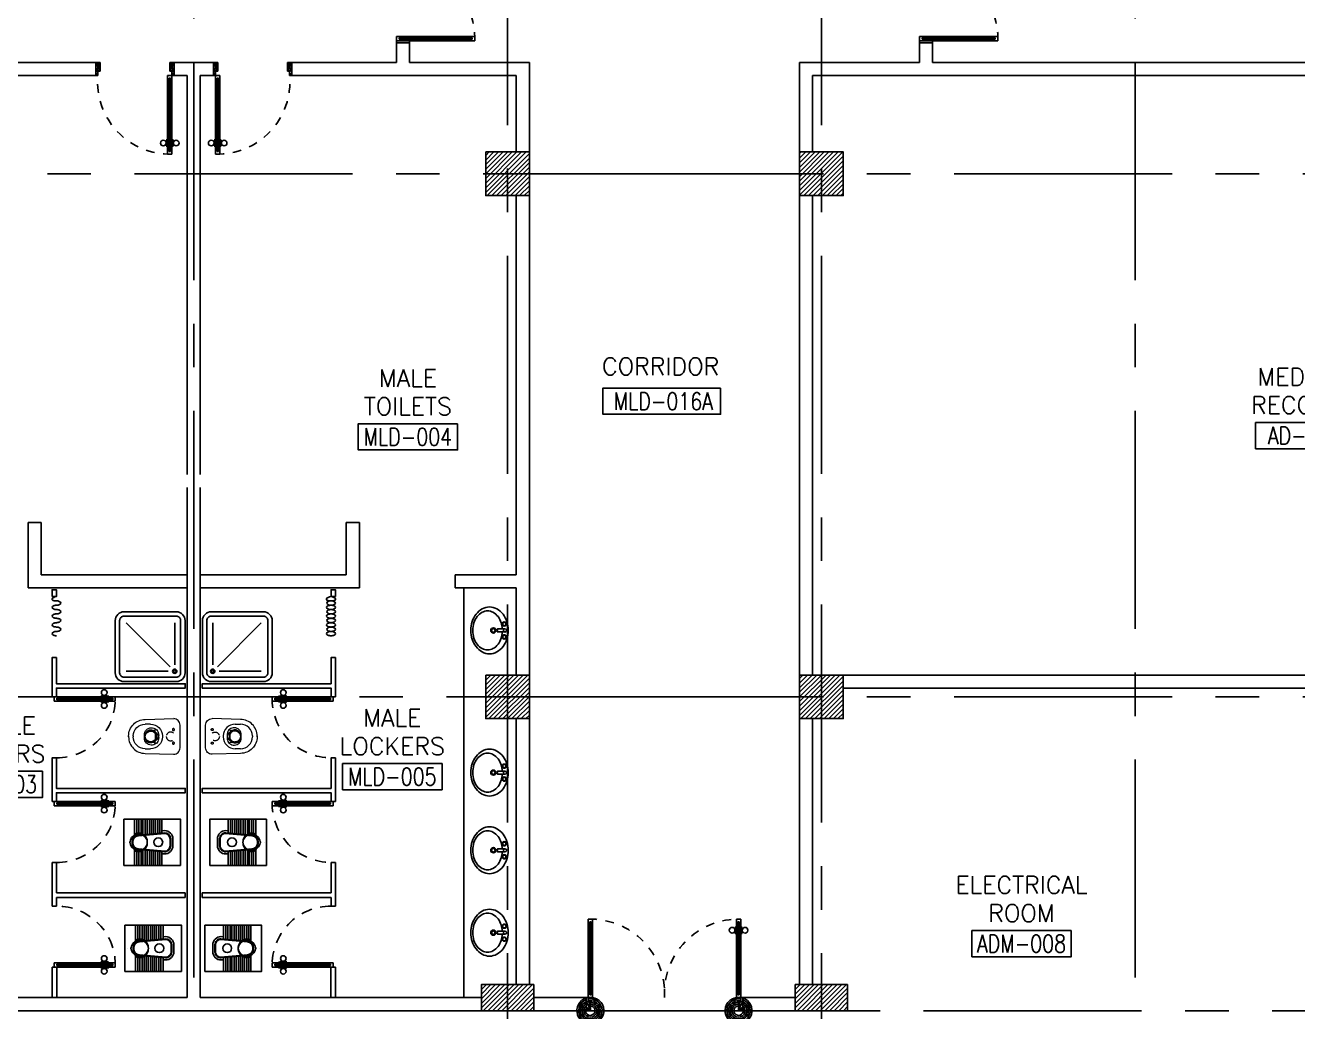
# Model space of a CAD drawing. Extents: x 417866.9 to 417960.2, y 43448 to 43538.2.
# Drawn here: x 417882.37 to 417896.96, y 43494.48 to 43505.8 of the extents above; entities that cross this region are included whole.
import ezdxf
from ezdxf.enums import TextEntityAlignment as Align

# ---------------------------------------------------------------- set-up
doc = ezdxf.new("R2010")
doc.units = 0
doc.header["$MEASUREMENT"] = 0
for name, pattern in [('CENTERX2', [4, 2.5, -0.5, 0.5, -0.5]), ('HIDDEN', [0.375, 0.25, -0.125]), ('HIDDEN2', [0.1875, 0.125, -0.0625])]:
    doc.linetypes.add(name, pattern=pattern)
doc.layers.get('0').update_dxf_attribs({"color": 11, "linetype": 'CONTINUOUS'})
for name, color, linetype in [('AXES', 11, 'CENTERX2'), ('COL', 11, 'CONTINUOUS'), ('CURT', 11, 'CONTINUOUS'), ('DIM', 11, 'CONTINUOUS'), ('DOOR', 11, 'CONTINUOUS'), ('FIX', 11, 'CONTINUOUS'), ('HAT', 11, 'CONTINUOUS'), ('PART', 11, 'CONTINUOUS'), ('RM-BOX', 11, 'CONTINUOUS'), ('RM-NAME', 11, 'CONTINUOUS'), ('RM-NO', 11, 'CONTINUOUS'), ('WALL', 11, 'CONTINUOUS')]:
    doc.layers.add(name, color=color, linetype=linetype)
doc.styles.add('ROMANS', font='ROMANS.shx', dxfattribs={"width": 0.6})

# ---------------------------------------------------------------- blocks, each defined once
blk = doc.blocks.new('A$C272A55A0')
at = {"layer": 'DOOR', "color": 0, "linetype": 'ByBlock'}
for p, q in [((0, 900), (0, 1050)), ((50, 1050), (0, 1050)), ((50, 950), (50, 1050)), ((1750, 950), (1750, 1050)), ((1750, 1050), (1800, 1050)), ((1800, 1050), (1800, 900)), ((0, 900), (25, 900)), ((25, 950), (50, 950)), ((25, 900), (25, 950)), ((75, 900), (25, 900)), ((25, 850), (25, 900)), ((75, 900), (75, 850)), ((1725, 900), (1775, 900)), ((1725, 900), (1725, 850)), ((1775, 950), (1750, 950)), ((1775, 900), (1775, 950)), ((1800, 900), (1775, 900)), ((1775, 850), (1775, 900)), ((42, 850), (25, 850)), ((58, 870), (42, 870)), ((42, 870), (42, 850)), ((58, 850), (58, 870)), ((75, 850), (58, 850)), ((1725, 850), (1742, 850)), ((1742, 870), (1758, 870)), ((1742, 850), (1742, 870)), ((1758, 870), (1758, 850)), ((1758, 850), (1775, 850)), ((1718, 160), (1709, 160)), ((1709, 95), (1709, 160)), ((1725, 173), (1718, 173)), ((1718, 173), (1718, 83)), ((1718, 95), (1718, 160)), ((1775, 173), (1782, 173)), ((1782, 173), (1782, 83)), ((1782, 160), (1791, 160)), ((1782, 95), (1782, 160)), ((1791, 95), (1791, 160)), ((25, 50), (42, 50)), ((25, 50), (25, 0)), ((25, 0), (75, 0)), ((75, 0), (25, 0)), ((42, 50), (42, 30)), ((42, 30), (58, 30)), ((58, 50), (75, 50)), ((58, 50), (58, 30)), ((75, 50), (75, 0)), ((1718, 95), (1709, 95)), ((1725, 83), (1718, 83)), ((1742, 50), (1725, 50)), ((1725, 50), (1725, 0)), ((1775, 0), (1725, 0)), ((1725, 0), (1775, 0)), ((1742, 50), (1742, 30)), ((1758, 30), (1742, 30)), ((1775, 50), (1758, 50)), ((1758, 50), (1758, 30)), ((1775, 83), (1782, 83)), ((1775, 50), (1775, 0)), ((1782, 95), (1791, 95))]:
    blk.add_line(p, q, dxfattribs=at)
at = {"layer": 'DOOR', "color": 9, "linetype": 'ByBlock'}
for p, q in [((50, 1050), (0, 1010)), ((50, 1050), (0, 937)), ((50, 1050), (37, 950)), ((1750, 1050), (1800, 1010)), ((1750, 1050), (1800, 937)), ((1750, 1050), (1763, 950))]:
    blk.add_line(p, q, dxfattribs=at)
at = {"layer": 'DOOR', "linetype": 'ByBlock'}
for p, q in [((25, 850), (25, 50)), ((42, 850), (42, 50)), ((58, 850), (58, 50)), ((75, 50), (75, 850)), ((1725, 50), (1725, 850)), ((1742, 850), (1742, 50)), ((1758, 850), (1758, 50)), ((1775, 850), (1775, 50))]:
    blk.add_line(p, q, dxfattribs=at)
at = {"layer": 'DOOR', "color": 0, "linetype": 'ByBlock'}
for centre in [(1676, 128), (1824, 128)]:
    blk.add_circle(centre, 32.4, dxfattribs=at)
at = {"layer": 'DOOR', "color": 9, "linetype": 'ByBlock'}
for centre, radius, start, end in [((50, 1050), 54.4, 203.2074, 270), ((50, 1050), 34.4, 180, 270), ((50, 1050), 14.4, 180, 270), ((1750, 1050), 14.4, 270, 0), ((1750, 1050), 34.4, 270, 0), ((1750, 1050), 54.4, 270, 336.7926), ((50, 1050), 74.4, 227.7764, 270), ((50, 1050), 94.4, 238.0182, 270), ((50, 1050), 114, 244.0838, 257.3774), ((50, 1050), 134, 248.1598, 259.28), ((50, 1050), 154, 251.1053, 256.2858), ((1750, 1050), 74.4, 270, 312.2236), ((1750, 1050), 94.4, 270, 301.9818), ((1750, 1050), 114, 282.6226, 295.9162), ((1750, 1050), 134, 280.72, 291.8402), ((1750, 1050), 154, 283.7142, 288.8947)]:
    blk.add_arc(centre, radius, start, end, dxfattribs=at)
at = {"layer": 'DOOR', "linetype": 'HIDDEN', "ltscale": 0.5}
for centre, start, end in [((50, 851), 268.3174, 3.2965), ((1750, 851), 176.7035, 271.6826)]:
    blk.add_arc(centre, 851, start, end, dxfattribs=at)
at = {"layer": 'WALL', "linetype": 'ByBlock'}
blk.add_line((1800, 900), (1800, 1050), dxfattribs=at)
blk = doc.blocks.new('RM1')
at = {"layer": 'RM-BOX'}
blk.add_lwpolyline([(570, -200), (-570, -200), (-570, -500), (570, -500)], close=True, dxfattribs=at)
at = {"layer": 'RM-NAME', "style": 'ROMANS'}
for tag, p in [('ROOMNAME1', (0, 324)), ('ROOMNAME2', (0, 0))]:
    blk.add_attdef(tag, text='', height=200, dxfattribs=at).set_placement(p, align=Align.MIDDLE)
at = {"layer": 'RM-NO', "style": 'ROMANS', "width": 0.8}
blk.add_attdef('ROOMNO', text='', height=200, dxfattribs=at).set_placement((0, -350), align=Align.MIDDLE)
blk = doc.blocks.new('COL50')
at = {"layer": 'COL'}
blk.add_lwpolyline([(-250, 250), (-250, -250), (250, -250), (250, 250)], close=True, dxfattribs=at)
blk = doc.blocks.new('*X88')
at = {"color": 0}
for p, q in [((196689, 41938), (197151, 42401)), ((196689, 41991), (197098, 42401)), ((196689, 42044), (197045, 42401)), ((196689, 42097), (196992, 42401)), ((196689, 42150), (196939, 42401)), ((196689, 42203), (196886, 42401)), ((196689, 42256), (196833, 42401)), ((196689, 42309), (196780, 42401)), ((196689, 42363), (196727, 42401)), ((196704, 41901), (197189, 42385)), ((196757, 41901), (197189, 42332)), ((196810, 41901), (197189, 42279)), ((196863, 41901), (197189, 42226)), ((196916, 41901), (197189, 42173)), ((196970, 41901), (197189, 42120)), ((197023, 41901), (197189, 42067)), ((197076, 41901), (197189, 42014)), ((197129, 41901), (197189, 41961)), ((197182, 41901), (197189, 41908))]:
    blk.add_line(p, q, dxfattribs=at)
blk = doc.blocks.new('*X90')
at = {"color": 0}
for p, q in [((193089, 47937), (193552, 48401)), ((193089, 47990), (193499, 48401)), ((193089, 48043), (193446, 48401)), ((193089, 48096), (193393, 48401)), ((193089, 48149), (193340, 48401)), ((193089, 48202), (193287, 48401)), ((193089, 48255), (193234, 48401)), ((193089, 48308), (193181, 48401)), ((193089, 48361), (193128, 48401)), ((193105, 47901), (193589, 48384)), ((193158, 47901), (193589, 48331)), ((193211, 47901), (193589, 48278)), ((193264, 47901), (193589, 48225)), ((193318, 47901), (193589, 48172)), ((193371, 47901), (193589, 48119)), ((193424, 47901), (193589, 48066)), ((193477, 47901), (193589, 48013)), ((193530, 47901), (193589, 47960)), ((193583, 47901), (193589, 47907))]:
    blk.add_line(p, q, dxfattribs=at)
blk = doc.blocks.new('CURT2')
at = {"layer": 'CURT'}
blk.add_lwpolyline([(0, 0, -0.116434), (-19, -31, -0.116434), (-50, -50, -0.56066), (-101, -7, 0.45929), (-150, 50, 0.414214), (-200, 0, -0.414214), (-250, -50, -0.414214), (-300, 0, 0.414214), (-350, 50, 0.414214), (-400, 0, -0.414214), (-450, -50, -0.414214), (-500, 0, 0.414214), (-550, 50, 0.414214), (-600, 0, -0.414214), (-650, -50, -0.414214), (-700, 0, 0.414214), (-750, 50, 0.414214), (-800, 0, -0.414214), (-850, -50, -0.414214), (-900, 0, 0.414214)], format="xyb", dxfattribs=at)
blk = doc.blocks.new('DOOR90')
at = {"layer": 'DOOR', "color": 7, "linetype": 'ByBlock'}
for p, q in [((-150, 0), (0, 0)), ((-150, 0), (-150, -25)), ((0, -50), (-114, 0)), ((0, -50), (-40, 0)), ((0, -50), (0, 0)), ((-1000, -25), (-1050, -25)), ((-1050, -75), (-1050, -25)), ((-1050, -25), (-1050, -75)), ((-1000, -75), (-1050, -75)), ((-1000, -42), (-1020, -42)), ((-1020, -42), (-1020, -58)), ((-1000, -58), (-1020, -58)), ((-1000, -25), (-1000, -42)), ((-1000, -58), (-1000, -75)), ((-878, -18), (-968, -18)), ((-968, -25), (-968, -18)), ((-968, -75), (-968, -82)), ((-878, -82), (-968, -82)), ((-955, -9), (-890, -9)), ((-955, -18), (-955, -9)), ((-955, -18), (-890, -18)), ((-955, -82), (-890, -82)), ((-955, -82), (-955, -91)), ((-955, -91), (-890, -91)), ((-890, -18), (-890, -9)), ((-890, -82), (-890, -91)), ((-878, -25), (-878, -18)), ((-878, -75), (-878, -82)), ((-200, -25), (-150, -25)), ((-200, -42), (-200, -25)), ((-180, -42), (-200, -42)), ((-200, -58), (-180, -58)), ((-200, -75), (-200, -58)), ((-150, -75), (-200, -75)), ((-180, -58), (-180, -42)), ((-150, -25), (-100, -25)), ((-150, -75), (-150, -25)), ((-100, -25), (-100, -50)), ((0, -50), (-100, -37)), ((-100, -50), (0, -50)), ((-150, -875), (-100, -875)), ((-150, -900), (-150, -875)), ((0, -850), (-114, -900)), ((-100, -875), (-100, -850)), ((0, -850), (-100, -863)), ((-100, -850), (0, -850)), ((0, -850), (-40, -900)), ((0, -850), (0, -900)), ((-150, -900), (0, -900)), ((0, -900), (-150, -900))]:
    blk.add_line(p, q, dxfattribs=at)
at = {"layer": 'DOOR', "linetype": 'ByBlock'}
for p, q in [((-200, -25), (-1000, -25)), ((-200, -42), (-1000, -42)), ((-200, -58), (-1000, -58)), ((-1000, -75), (-200, -75))]:
    blk.add_line(p, q, dxfattribs=at)
at = {"layer": 'DOOR', "color": 7, "linetype": 'ByBlock'}
for centre in [(-923, 24), (-923, -124)]:
    blk.add_circle(centre, 32.4, dxfattribs=at)
for centre, radius, start, end in [((0, -50), 154, 161.1053, 166.2858), ((0, -50), 94.4, 148.0182, 180), ((0, -50), 134, 158.1598, 169.28), ((0, -50), 114, 154.0838, 167.3774), ((0, -50), 74.4, 137.7764, 180), ((0, -50), 54.4, 113.2074, 180), ((0, -50), 34.4, 90, 180), ((0, -50), 14.4, 90, 180), ((0, -850), 134, 190.72, 201.8402), ((0, -850), 94.4, 180, 211.9818), ((0, -850), 74.4, 180, 222.2236), ((0, -850), 54.4, 180, 246.7926), ((0, -850), 34.4, 180, 270), ((0, -850), 14.4, 180, 270), ((0, -850), 154, 193.7142, 198.8947)]:
    blk.add_arc(centre, radius, start, end, dxfattribs=at)
at = {"layer": 'DOOR', "linetype": 'HIDDEN', "ltscale": 0.5}
blk.add_arc((-222, -50), 828, 178.2701, 275.003, dxfattribs=at)
blk = doc.blocks.new('WC')
at = {"layer": 'FIX', "lineweight": 20}
for p, q in [((339, 5), (339, -5)), ((395, 76), (490, 60)), ((475, 141), (538, 141)), ((534, 24), (540, 0)), ((540, 0), (534, -24)), ((674, 5), (674, -5)), ((490, -60), (395, -76)), ((538, -141), (475, -141)), ((213, -204), (210, -204))]:
    blk.add_line(p, q, dxfattribs=at)
at = {"layer": 'FIX', "linetype": 'Continuous', "lineweight": 20}
blk.add_line((420, -47), (420, 45), dxfattribs=at)
at = {"layer": 'FIX', "lineweight": 20}
for points in [[(210, -204, -0.414214), (137, -131), (137, 0), (137, 131, -0.414214), (210, 204)], [(727, -5), (727, 5, 0.414214), (538, 194), (210, 204)], [(727, 5), (727, -5, -0.414214), (538, -194), (210, -204)]]:
    blk.add_lwpolyline(points, format="xyb", dxfattribs=at)
at = {"layer": 'FIX', "linetype": 'HIDDEN2', "lineweight": 20, "ltscale": 0.3}
blk.add_circle((245, 0), 49.8, dxfattribs=at)
at = {"layer": 'FIX', "linetype": 'HIDDEN', "lineweight": 20, "ltscale": 0.05}
for centre in [(213, 78), (213, -77)]:
    blk.add_circle(centre, 11.6, dxfattribs=at)
at = {"layer": 'FIX', "lineweight": 20}
for centre, radius, start, end in [((475, 5), 136, 90, 180), ((464, -18), 82, 51.0758, 71.504), ((473, -7), 68.2, 27.1532, 51.0758), ((538, 5), 136, 360, 90), ((475, -5), 136, 180, 270), ((464, 18), 82, 288.496, 308.9242), ((473, 7), 68.2, 308.9242, 332.8468), ((538, -5), 136, 270, 0)]:
    blk.add_arc(centre, radius, start, end, dxfattribs=at)
at = {"layer": 'FIX', "linetype": 'Continuous', "lineweight": 20}
for centre, start, end in [((443, 46), 88.3879, 182.3338), ((442, -46), 177.6662, 271.6121)]:
    blk.add_arc(centre, 22.3, start, end, dxfattribs=at)
blk = doc.blocks.new('AWC')
at = {"layer": 'FIX'}
for p, q in [((-726, 265), (-726, 66)), ((-700, 265), (-726, 265)), ((-700, 79), (-700, 265)), ((-678, 265), (-678, 82)), ((-652, 265), (-678, 265)), ((-652, 84), (-652, 265)), ((-630, 265), (-630, 86)), ((-604, 265), (-630, 265)), ((-604, 89), (-604, 265)), ((-582, 265), (-582, 91)), ((-556, 265), (-582, 265)), ((-556, 93), (-556, 265)), ((-534, 265), (-534, 95)), ((-508, 265), (-534, 265)), ((-508, 98), (-508, 265)), ((-486, 265), (-486, 100)), ((-460, 265), (-486, 265)), ((-460, 102), (-460, 265)), ((-438, 265), (-438, 104)), ((-412, 265), (-438, 265)), ((-412, 106), (-412, 265)), ((-825, 0), (-825, 0)), ((-780, 7), (-780, -7)), ((-755, 7), (-755, -7)), ((-748, 7), (-748, -7)), ((-382, 109), (-687, 81)), ((-384, 134), (-412, 131)), ((-312, -39), (-312, 39)), ((-287, -39), (-287, 39)), ((-726, -265), (-726, -66)), ((-700, -79), (-700, -265)), ((-687, -81), (-382, -109)), ((-678, -265), (-678, -82)), ((-652, -84), (-652, -265)), ((-630, -265), (-630, -86)), ((-604, -89), (-604, -265)), ((-582, -265), (-582, -91)), ((-556, -93), (-556, -265)), ((-534, -265), (-534, -95)), ((-508, -98), (-508, -265)), ((-486, -265), (-486, -100)), ((-460, -102), (-460, -265)), ((-438, -265), (-438, -104)), ((-412, -106), (-412, -265)), ((-412, -131), (-384, -134)), ((-700, -265), (-726, -265)), ((-652, -265), (-678, -265)), ((-604, -265), (-630, -265)), ((-556, -265), (-582, -265)), ((-508, -265), (-534, -265)), ((-460, -265), (-486, -265)), ((-412, -265), (-438, -265))]:
    blk.add_line(p, q, dxfattribs=at)
at = {"layer": 'FIX', "color": 32}
for p, q in [((-381, 102), (-686, 74)), ((-319, -39), (-319, 39)), ((-686, -74), (-381, -102))]:
    blk.add_line(p, q, dxfattribs=at)
at = {"layer": 'FIX'}
blk.add_lwpolyline([(-198, 265), (-848, 265), (-848, -265), (-198, -265)], close=True, dxfattribs=at)
at = {"layer": 'FIX', "color": 32}
blk.add_circle((-454, 0), 50, dxfattribs=at)
at = {"layer": 'FIX'}
for centre, radius, start, end in [((-680, 7), 100, 117.0426, 180), ((-680, 7), 75, 95.2114, 180), ((-382, 39), 95, 0, 90.1311), ((-382, 39), 70, 0, 90.1311), ((-680, -7), 100, 180, 242.9574), ((-680, -7), 75, 180, 264.7886), ((-382, -39), 95, 270, 0), ((-382, -39), 70, 270, 0)]:
    blk.add_arc(centre, radius, start, end, dxfattribs=at)
at = {"layer": 'FIX', "color": 32}
for centre, radius, start, end in [((-680, 7), 68, 95.2114, 180), ((-382, 39), 63, 0, 90.1311), ((-680, -7), 68, 180, 264.7886), ((-382, -39), 63, 270, 0)]:
    blk.add_arc(centre, radius, start, end, dxfattribs=at)
blk = doc.blocks.new('*X119')
at = {"color": 0}
for p, q in [((80579, 41918), (81062, 42401)), ((80579, 41971), (81009, 42401)), ((80579, 42024), (80956, 42401)), ((80579, 42077), (80903, 42401)), ((80579, 42130), (80850, 42401)), ((80579, 42183), (80797, 42401)), ((80579, 42236), (80744, 42401)), ((80579, 42289), (80691, 42401)), ((80579, 42342), (80638, 42401)), ((80579, 42395), (80585, 42401)), ((80615, 41901), (81079, 42365)), ((80668, 41901), (81079, 42312)), ((80721, 41901), (81079, 42259)), ((80774, 41901), (81079, 42206)), ((80827, 41901), (81079, 42153)), ((80880, 41901), (81079, 42100)), ((80933, 41901), (81079, 42047)), ((80986, 41901), (81079, 41994)), ((81039, 41901), (81079, 41941))]:
    blk.add_line(p, q, dxfattribs=at)
blk = doc.blocks.new('*X117')
at = {"color": 0}
for p, q in [((84179, 47905), (84676, 48401)), ((84179, 47958), (84623, 48401)), ((84179, 48011), (84570, 48401)), ((84179, 48064), (84516, 48401)), ((84179, 48117), (84463, 48401)), ((84179, 48170), (84410, 48401)), ((84179, 48223), (84357, 48401)), ((84179, 48276), (84304, 48401)), ((84179, 48329), (84251, 48401)), ((84179, 48382), (84198, 48401)), ((84229, 47901), (84679, 48352)), ((84282, 47901), (84679, 48299)), ((84335, 47901), (84679, 48246)), ((84388, 47901), (84679, 48193)), ((84441, 47901), (84679, 48139)), ((84494, 47901), (84679, 48086)), ((84547, 47901), (84679, 48033)), ((84600, 47901), (84679, 47980)), ((84653, 47901), (84679, 47927))]:
    blk.add_line(p, q, dxfattribs=at)
blk = doc.blocks.new('fe-door')
at = {"layer": 'DOOR', "color": 0, "linetype": 'ByBlock'}
for p, q in [((-900, 1775), (-900, 1725)), ((-900, 1725), (-900, 1775)), ((-850, 1775), (-900, 1775)), ((-870, 1758), (-870, 1742)), ((-850, 1758), (-870, 1758)), ((-850, 1775), (-850, 1758)), ((-818, 1775), (-818, 1782)), ((-728, 1782), (-818, 1782)), ((-805, 1782), (-805, 1791)), ((-805, 1791), (-740, 1791)), ((-805, 1782), (-740, 1782)), ((-740, 1782), (-740, 1791)), ((-728, 1775), (-728, 1782)), ((-50, 1758), (-50, 1775)), ((-50, 1775), (0, 1775)), ((-30, 1758), (-50, 1758)), ((-30, 1742), (-30, 1758)), ((150, 1800), (0, 1800)), ((0, 1800), (0, 1775)), ((0, 1725), (0, 1775)), ((0, 1775), (150, 1775)), ((150, 1775), (150, 1800)), ((-850, 1725), (-900, 1725)), ((-850, 1742), (-870, 1742)), ((-850, 1742), (-850, 1725)), ((-818, 1725), (-818, 1718)), ((-728, 1718), (-818, 1718)), ((-805, 1718), (-805, 1709)), ((-805, 1718), (-740, 1718)), ((-805, 1709), (-740, 1709)), ((-740, 1718), (-740, 1709)), ((-728, 1725), (-728, 1718)), ((-50, 1725), (-50, 1742)), ((-50, 1742), (-30, 1742)), ((0, 1725), (-50, 1725)), ((0, 75), (0, 25)), ((0, 75), (50, 75)), ((0, 0), (0, 25)), ((0, 25), (50, 25)), ((150, 25), (0, 25)), ((0, 0), (150, 0)), ((30, 58), (30, 42)), ((50, 58), (30, 58)), ((30, 42), (50, 42)), ((50, 75), (50, 58)), ((50, 42), (50, 25)), ((150, 25), (150, 0)), ((850, 58), (850, 75)), ((850, 75), (900, 75)), ((850, 58), (870, 58)), ((850, 25), (850, 42)), ((850, 42), (870, 42)), ((850, 25), (900, 25)), ((870, 42), (870, 58)), ((900, 25), (900, 75)), ((900, 75), (900, 25))]:
    blk.add_line(p, q, dxfattribs=at)
at = {"layer": 'DOOR', "linetype": 'ByBlock'}
for p, q in [((-50, 1775), (-850, 1775)), ((-50, 1758), (-850, 1758)), ((-50, 1742), (-850, 1742)), ((-850, 1725), (-50, 1725)), ((850, 75), (50, 75)), ((50, 58), (850, 58)), ((50, 42), (850, 42)), ((50, 25), (850, 25))]:
    blk.add_line(p, q, dxfattribs=at)
at = {"layer": 'DOOR', "color": 0, "linetype": 'ByBlock'}
for centre in [(-773, 1824), (-773, 1676)]:
    blk.add_circle(centre, 32.4, dxfattribs=at)
at = {"layer": 'DOOR', "linetype": 'HIDDEN', "ltscale": 0.5}
for centre, start, end in [((-49, 1750), 178.3174, 273.2965), ((49, 50), 358.3174, 93.2965)]:
    blk.add_arc(centre, 851, start, end, dxfattribs=at)
at = {"layer": 'WALL'}
for p, q in [((0, 1800), (150, 1800)), ((0, 0), (150, 0))]:
    blk.add_line(p, q, dxfattribs=at)
at = {"layer": 'WALL', "linetype": 'ByBlock'}
blk.add_line((0, 1800), (150, 1800), dxfattribs=at)
blk = doc.blocks.new('OV')
for p, q in [((-0.02, -0.041), (-0.02, -0.135)), ((0.02, -0.041), (0.02, -0.135))]:
    blk.add_line(p, q)
blk.add_lwpolyline([(-0.3, -0.239, 0.126028), (-0.276, -0.332, 0.105961), (-0.207, -0.412, 0.086149), (-0.113, -0.46, 0.075973), (0, -0.478, 0.075973), (0.113, -0.46, 0.086149), (0.207, -0.412, 0.105961), (0.276, -0.332, 0.126028), (0.3, -0.239, 0.126028), (0.276, -0.145, 0.105961), (0.207, -0.065, 0.086149), (0.113, -0.017, 0.075973), (0, 0, 0.075973), (-0.113, -0.017, 0.086149), (-0.207, -0.065, 0.105961), (-0.276, -0.145, 0.126028)], format="xyb", close=True)
for points in [[(-0.25, -0.264, 0.126028), (-0.232, -0.333, 0.105961), (-0.177, -0.398, 0.086149), (-0.099, -0.438, 0.075973), (0, -0.453, 0.075973), (0.099, -0.438, 0.086149), (0.177, -0.398, 0.105961), (0.232, -0.333, 0.126028), (0.25, -0.264, 0.126028), (0.232, -0.195, 0.105961), (0.177, -0.13, 0.086149), (0.099, -0.09, 0.060606), (0.02, -0.076, 0.075973)], [(-0.02, -0.076, 0.060606), (-0.099, -0.09, 0.086149), (-0.177, -0.13, 0.105961), (-0.232, -0.195, 0.126028), (-0.25, -0.264, 0.126028)]]:
    blk.add_lwpolyline(points, format="xyb")
for centre, radius in [((-0.083, -0.05), 0.027), ((-0.083, -0.05), 0.022), ((0, -0.19), 0.0332), ((0, -0.041), 0.0202), ((0.083, -0.05), 0.027), ((0.083, -0.05), 0.022), ((0, -0.19), 0.0232)]:
    blk.add_circle(centre, radius)
blk.add_arc((0, -0.099), 0.0409, 240.429, 299.571)

msp = doc.modelspace()

# ---------------------------------------------------------------- hatches: boundary and pattern name
at = {"layer": 'HAT'}
h = msp.add_hatch(dxfattribs=at)
h.set_pattern_fill('ANSI31', color=256, scale=0.3, style=0)
h.set_pattern_definition([(45, (417529.351385, 43455.963322), (-0.0265165043, 0.0265165043), [])])
h.paths.add_polyline_path([(417887.8966, 43494.4943), (417887.8966, 43494.7943), (417887.5966, 43494.7943), (417887.5966, 43494.4943)])
h.paths.add_polyline_path([(417888.1966, 43494.4943), (417888.1966, 43494.7943), (417887.8966, 43494.7943), (417887.8966, 43494.4943)])
h = msp.add_hatch(dxfattribs=at)
h.set_pattern_fill('ANSI31', color=256, scale=0.3, style=0)
h.set_pattern_definition([(45, (417532.951385, 43455.963322), (-0.0265165043, 0.0265165043), [])])
h.paths.add_polyline_path([(417891.4966, 43494.4943), (417891.4966, 43494.7943), (417891.1966, 43494.7943), (417891.1966, 43494.4943)])
h.paths.add_polyline_path([(417891.7966, 43494.4943), (417891.7966, 43494.7943), (417891.4966, 43494.7943), (417891.4966, 43494.4943)])

# ---------------------------------------------------------------- linework, layer by layer
at = {"layer": 'AXES'}
for p, q in [((417887.8966, 43448.6529), (417887.8966, 43537.5491)), ((417891.4966, 43448.6529), (417891.4966, 43537.5491)), ((417895.0966, 43466.8743), (417895.0966, 43525.6943)), ((417884.2966, 43466.8743), (417884.2966, 43525.4443)), ((417867.6171, 43504.0943), (417889.6966, 43504.0943)), ((417959.5194, 43504.0943), (417889.6966, 43504.0943)), ((417889.6966, 43498.0943), (417867.6171, 43498.0943)), ((417959.5194, 43498.0943), (417889.6966, 43498.0943)), ((417867.6171, 43494.4943), (417889.6966, 43494.4943)), ((417959.1694, 43494.4943), (417889.6966, 43494.4943))]:
    msp.add_line(p, q, dxfattribs=at)
at = {"layer": 'COL'}
for points in [[(417891.2466, 43498.3443), (417891.2466, 43497.8443), (417891.7466, 43497.8443), (417891.7466, 43498.3443)], [(417888.1966, 43494.7943), (417887.5966, 43494.7943), (417887.5966, 43494.4943), (417888.1966, 43494.4943)], [(417891.7966, 43494.7943), (417891.1966, 43494.7943), (417891.1966, 43494.4943), (417891.7966, 43494.4943)]]:
    msp.add_lwpolyline(points, close=True, dxfattribs=at)
at = {"layer": 'DOOR', "color": 97, "linetype": 'ByBlock'}
for p, q in [((417882.7466, 43498.0943), (417882.6966, 43498.0943)), ((417885.8466, 43498.0943), (417885.2466, 43498.0943)), ((417885.1966, 43496.8943), (417885.1966, 43496.8443)), ((417885.1966, 43496.8443), (417885.1966, 43496.8943)), ((417885.2266, 43496.8773), (417885.2266, 43496.8613))]:
    msp.add_line(p, q, dxfattribs=at)
at = {"layer": 'DOOR', "linetype": 'ByBlock'}
for p, q in [((417882.6966, 43498.0443), (417882.6966, 43498.0943)), ((417882.6966, 43498.0443), (417882.7466, 43498.0443)), ((417882.7266, 43498.0773), (417882.7466, 43498.0773)), ((417882.7266, 43498.0613), (417882.7266, 43498.0773)), ((417882.7466, 43498.0613), (417882.7266, 43498.0613)), ((417882.7466, 43498.0943), (417883.3466, 43498.0943)), ((417882.7466, 43498.0773), (417882.7466, 43498.0943)), ((417882.7466, 43498.0773), (417883.3466, 43498.0773)), ((417882.7466, 43498.0613), (417883.3466, 43498.0613)), ((417882.7466, 43498.0443), (417882.7466, 43498.0613)), ((417883.3466, 43498.0443), (417882.7466, 43498.0443)), ((417883.2369, 43498.1015), (417883.2369, 43498.1105)), ((417883.3017, 43498.1105), (417883.2369, 43498.1105)), ((417883.3017, 43498.1015), (417883.2369, 43498.1015)), ((417883.2369, 43498.0371), (417883.2369, 43498.0281)), ((417883.3017, 43498.0371), (417883.2369, 43498.0371)), ((417883.3017, 43498.1015), (417883.3017, 43498.1105)), ((417883.3017, 43498.0371), (417883.3017, 43498.0281)), ((417883.3143, 43498.0943), (417883.3143, 43498.1015)), ((417883.3243, 43498.1015), (417883.3143, 43498.1015)), ((417883.3143, 43498.0443), (417883.3143, 43498.0371)), ((417883.3243, 43498.0371), (417883.3143, 43498.0371)), ((417883.3243, 43498.0943), (417883.3243, 43498.1015)), ((417883.3243, 43498.0443), (417883.3243, 43498.0371)), ((417883.3466, 43498.0943), (417883.3466, 43498.0773)), ((417883.3466, 43498.0943), (417883.3966, 43498.0943)), ((417883.3466, 43498.0773), (417883.3666, 43498.0773)), ((417883.3466, 43498.0613), (417883.3466, 43498.0443)), ((417883.3466, 43498.0613), (417883.3666, 43498.0613)), ((417883.3466, 43498.0443), (417883.3966, 43498.0443)), ((417883.3666, 43498.0773), (417883.3666, 43498.0613)), ((417883.3966, 43498.0943), (417883.3966, 43498.0443)), ((417883.3966, 43498.0443), (417883.3966, 43498.0943)), ((417885.1966, 43498.0943), (417885.1966, 43498.0443)), ((417885.1966, 43498.0443), (417885.1966, 43498.0943)), ((417885.2466, 43498.0943), (417885.1966, 43498.0943)), ((417885.2466, 43498.0443), (417885.1966, 43498.0443)), ((417885.2266, 43498.0773), (417885.2266, 43498.0613)), ((417885.2466, 43498.0773), (417885.2266, 43498.0773)), ((417885.2466, 43498.0613), (417885.2266, 43498.0613)), ((417885.2466, 43498.0943), (417885.2466, 43498.0773)), ((417885.8466, 43498.0773), (417885.2466, 43498.0773)), ((417885.8466, 43498.0613), (417885.2466, 43498.0613)), ((417885.2466, 43498.0613), (417885.2466, 43498.0443)), ((417885.2466, 43498.0443), (417885.8466, 43498.0443)), ((417885.269, 43498.1015), (417885.279, 43498.1015)), ((417885.269, 43498.0943), (417885.269, 43498.1015)), ((417885.269, 43498.0443), (417885.269, 43498.0371)), ((417885.269, 43498.0371), (417885.279, 43498.0371)), ((417885.279, 43498.0943), (417885.279, 43498.1015)), ((417885.279, 43498.0443), (417885.279, 43498.0371)), ((417885.2916, 43498.1015), (417885.2916, 43498.1105)), ((417885.2916, 43498.1105), (417885.3564, 43498.1105)), ((417885.2916, 43498.1015), (417885.3564, 43498.1015)), ((417885.2916, 43498.0371), (417885.2916, 43498.0281)), ((417885.2916, 43498.0371), (417885.3564, 43498.0371)), ((417885.3564, 43498.1015), (417885.3564, 43498.1105)), ((417885.3564, 43498.0371), (417885.3564, 43498.0281)), ((417885.8466, 43498.0943), (417885.8966, 43498.0943)), ((417885.8466, 43498.0773), (417885.8466, 43498.0943)), ((417885.8666, 43498.0773), (417885.8466, 43498.0773)), ((417885.8466, 43498.0613), (417885.8666, 43498.0613)), ((417885.8466, 43498.0443), (417885.8466, 43498.0613)), ((417885.8966, 43498.0443), (417885.8466, 43498.0443)), ((417885.8666, 43498.0613), (417885.8666, 43498.0773)), ((417885.8966, 43498.0443), (417885.8966, 43498.0943)), ((417883.3017, 43498.0281), (417883.2369, 43498.0281)), ((417885.2916, 43498.0281), (417885.3564, 43498.0281)), ((417882.7466, 43496.8943), (417882.6966, 43496.8943)), ((417882.6966, 43496.8443), (417882.6966, 43496.8943)), ((417882.7266, 43496.8773), (417882.7466, 43496.8773)), ((417882.7266, 43496.8613), (417882.7266, 43496.8773)), ((417882.7466, 43496.8943), (417883.3466, 43496.8943)), ((417882.7466, 43496.8773), (417882.7466, 43496.8943)), ((417882.7466, 43496.8773), (417883.3466, 43496.8773)), ((417883.2369, 43496.9015), (417883.2369, 43496.9105)), ((417883.3017, 43496.9105), (417883.2369, 43496.9105)), ((417883.3017, 43496.9015), (417883.2369, 43496.9015)), ((417883.3017, 43496.9015), (417883.3017, 43496.9105)), ((417883.3143, 43496.8943), (417883.3143, 43496.9015)), ((417883.3243, 43496.9015), (417883.3143, 43496.9015)), ((417883.3243, 43496.8943), (417883.3243, 43496.9015)), ((417883.3466, 43496.8943), (417883.3466, 43496.8773)), ((417883.3466, 43496.8943), (417883.3966, 43496.8943)), ((417883.3466, 43496.8773), (417883.3666, 43496.8773)), ((417883.3666, 43496.8773), (417883.3666, 43496.8613)), ((417883.3966, 43496.8943), (417883.3966, 43496.8443)), ((417883.3966, 43496.8443), (417883.3966, 43496.8943)), ((417885.2466, 43496.8943), (417885.1966, 43496.8943)), ((417885.2466, 43496.8773), (417885.2266, 43496.8773)), ((417885.8466, 43496.8943), (417885.2466, 43496.8943)), ((417885.2466, 43496.8943), (417885.2466, 43496.8773)), ((417885.8466, 43496.8773), (417885.2466, 43496.8773)), ((417885.269, 43496.9015), (417885.279, 43496.9015)), ((417885.269, 43496.8943), (417885.269, 43496.9015)), ((417885.279, 43496.8943), (417885.279, 43496.9015)), ((417885.2916, 43496.9015), (417885.2916, 43496.9105)), ((417885.2916, 43496.9105), (417885.3564, 43496.9105)), ((417885.2916, 43496.9015), (417885.3564, 43496.9015)), ((417885.3564, 43496.9015), (417885.3564, 43496.9105)), ((417885.8466, 43496.8943), (417885.8966, 43496.8943)), ((417885.8466, 43496.8773), (417885.8466, 43496.8943)), ((417885.8666, 43496.8773), (417885.8466, 43496.8773)), ((417885.8666, 43496.8613), (417885.8666, 43496.8773)), ((417885.8966, 43496.8443), (417885.8966, 43496.8943)), ((417882.6966, 43496.8443), (417882.7466, 43496.8443)), ((417882.7466, 43496.8613), (417882.7266, 43496.8613)), ((417882.7466, 43496.8613), (417883.3466, 43496.8613)), ((417882.7466, 43496.8443), (417882.7466, 43496.8613)), ((417883.3466, 43496.8443), (417882.7466, 43496.8443)), ((417883.2369, 43496.8371), (417883.2369, 43496.8281)), ((417883.3017, 43496.8371), (417883.2369, 43496.8371)), ((417883.3017, 43496.8281), (417883.2369, 43496.8281)), ((417883.3017, 43496.8371), (417883.3017, 43496.8281)), ((417883.3143, 43496.8443), (417883.3143, 43496.8371)), ((417883.3243, 43496.8371), (417883.3143, 43496.8371)), ((417883.3243, 43496.8443), (417883.3243, 43496.8371)), ((417883.3466, 43496.8613), (417883.3466, 43496.8443)), ((417883.3466, 43496.8613), (417883.3666, 43496.8613)), ((417883.3466, 43496.8443), (417883.3966, 43496.8443)), ((417885.2466, 43496.8443), (417885.1966, 43496.8443)), ((417885.2466, 43496.8613), (417885.2266, 43496.8613)), ((417885.8466, 43496.8613), (417885.2466, 43496.8613)), ((417885.2466, 43496.8613), (417885.2466, 43496.8443)), ((417885.2466, 43496.8443), (417885.8466, 43496.8443)), ((417885.269, 43496.8443), (417885.269, 43496.8371)), ((417885.269, 43496.8371), (417885.279, 43496.8371)), ((417885.279, 43496.8443), (417885.279, 43496.8371)), ((417885.2916, 43496.8371), (417885.2916, 43496.8281)), ((417885.2916, 43496.8371), (417885.3564, 43496.8371)), ((417885.2916, 43496.8281), (417885.3564, 43496.8281)), ((417885.3564, 43496.8371), (417885.3564, 43496.8281)), ((417885.8466, 43496.8613), (417885.8666, 43496.8613)), ((417885.8466, 43496.8443), (417885.8466, 43496.8613)), ((417885.8966, 43496.8443), (417885.8466, 43496.8443)), ((417882.6966, 43495.0443), (417882.7466, 43495.0443)), ((417882.6966, 43495.0443), (417882.6966, 43494.9943)), ((417882.7466, 43494.9943), (417882.6966, 43494.9943)), ((417882.7466, 43495.0273), (417882.7266, 43495.0273)), ((417882.7266, 43495.0273), (417882.7266, 43495.0113)), ((417882.7266, 43495.0113), (417882.7466, 43495.0113)), ((417883.3466, 43495.0443), (417882.7466, 43495.0443)), ((417882.7466, 43495.0443), (417882.7466, 43495.0273)), ((417882.7466, 43495.0273), (417883.3466, 43495.0273)), ((417882.7466, 43495.0113), (417883.3466, 43495.0113)), ((417882.7466, 43495.0113), (417882.7466, 43494.9943)), ((417882.7466, 43494.9943), (417883.3466, 43494.9943)), ((417883.2369, 43495.0515), (417883.2369, 43495.0605)), ((417883.3017, 43495.0605), (417883.2369, 43495.0605)), ((417883.3017, 43495.0515), (417883.2369, 43495.0515)), ((417883.2369, 43494.9871), (417883.2369, 43494.9781)), ((417883.3017, 43494.9871), (417883.2369, 43494.9871)), ((417883.3017, 43494.9781), (417883.2369, 43494.9781)), ((417883.3017, 43495.0515), (417883.3017, 43495.0605)), ((417883.3017, 43494.9871), (417883.3017, 43494.9781)), ((417883.3143, 43495.0443), (417883.3143, 43495.0515)), ((417883.3243, 43495.0515), (417883.3143, 43495.0515)), ((417883.3143, 43494.9943), (417883.3143, 43494.9871)), ((417883.3243, 43494.9871), (417883.3143, 43494.9871)), ((417883.3243, 43495.0443), (417883.3243, 43495.0515)), ((417883.3243, 43494.9943), (417883.3243, 43494.9871)), ((417883.3466, 43495.0273), (417883.3466, 43495.0443)), ((417883.3466, 43495.0443), (417883.3966, 43495.0443)), ((417883.3466, 43495.0273), (417883.3666, 43495.0273)), ((417883.3466, 43494.9943), (417883.3466, 43495.0113)), ((417883.3466, 43495.0113), (417883.3666, 43495.0113)), ((417883.3466, 43494.9943), (417883.3966, 43494.9943)), ((417883.3666, 43495.0113), (417883.3666, 43495.0273)), ((417883.3966, 43494.9943), (417883.3966, 43495.0443)), ((417883.3966, 43495.0443), (417883.3966, 43494.9943)), ((417885.1966, 43494.9943), (417885.1966, 43495.0443)), ((417885.1966, 43495.0443), (417885.1966, 43494.9943)), ((417885.2466, 43495.0443), (417885.1966, 43495.0443)), ((417885.2466, 43494.9943), (417885.1966, 43494.9943)), ((417885.2266, 43495.0113), (417885.2266, 43495.0273)), ((417885.2466, 43495.0273), (417885.2266, 43495.0273)), ((417885.2466, 43495.0113), (417885.2266, 43495.0113)), ((417885.2466, 43495.0443), (417885.8466, 43495.0443)), ((417885.2466, 43495.0273), (417885.2466, 43495.0443)), ((417885.8466, 43495.0273), (417885.2466, 43495.0273)), ((417885.2466, 43494.9943), (417885.2466, 43495.0113)), ((417885.8466, 43495.0113), (417885.2466, 43495.0113)), ((417885.8466, 43494.9943), (417885.2466, 43494.9943)), ((417885.269, 43495.0515), (417885.279, 43495.0515)), ((417885.269, 43495.0443), (417885.269, 43495.0515)), ((417885.269, 43494.9943), (417885.269, 43494.9871)), ((417885.269, 43494.9871), (417885.279, 43494.9871)), ((417885.279, 43495.0443), (417885.279, 43495.0515)), ((417885.279, 43494.9943), (417885.279, 43494.9871)), ((417885.2916, 43495.0515), (417885.2916, 43495.0605)), ((417885.2916, 43495.0605), (417885.3564, 43495.0605)), ((417885.2916, 43495.0515), (417885.3564, 43495.0515)), ((417885.2916, 43494.9871), (417885.2916, 43494.9781)), ((417885.2916, 43494.9871), (417885.3564, 43494.9871)), ((417885.2916, 43494.9781), (417885.3564, 43494.9781)), ((417885.3564, 43495.0515), (417885.3564, 43495.0605)), ((417885.3564, 43494.9871), (417885.3564, 43494.9781)), ((417885.8966, 43495.0443), (417885.8466, 43495.0443)), ((417885.8466, 43495.0443), (417885.8466, 43495.0273)), ((417885.8466, 43495.0273), (417885.8666, 43495.0273)), ((417885.8666, 43495.0113), (417885.8466, 43495.0113)), ((417885.8466, 43495.0113), (417885.8466, 43494.9943)), ((417885.8466, 43494.9943), (417885.8966, 43494.9943)), ((417885.8666, 43495.0273), (417885.8666, 43495.0113)), ((417885.8966, 43495.0443), (417885.8966, 43494.9943))]:
    msp.add_line(p, q, dxfattribs=at)
for centre in [(417883.2693, 43498.1429), (417885.324, 43498.1429), (417883.2693, 43497.9958), (417885.324, 43497.9958), (417883.2693, 43496.9429), (417885.324, 43496.9429), (417883.2693, 43496.7958), (417885.324, 43496.7958), (417883.2693, 43495.0929), (417885.324, 43495.0929), (417883.2693, 43494.9458), (417885.324, 43494.9458)]:
    msp.add_circle(centre, 0.0324, dxfattribs=at)
at = {"layer": 'DOOR', "linetype": 'HIDDEN', "ltscale": 0.5}
for centre, start, end in [((417882.7221, 43498.0693), 269.96077, 2.12255), ((417885.8712, 43498.0693), 177.87745, 270.03923), ((417882.7221, 43496.8693), 269.96077, 2.12255), ((417885.8712, 43496.8693), 177.87745, 270.03923), ((417882.7221, 43495.0193), 357.87745, 90.03923), ((417885.8712, 43495.0193), 89.96077, 182.12255)]:
    msp.add_arc(centre, 0.675, start, end, dxfattribs=at)
at = {"layer": 'FIX'}
for p, q in [((417887.3966, 43494.6443), (417887.3966, 43499.3448)), ((417884.0259, 43498.44), (417883.5216, 43498.9443)), ((417884.0789, 43498.462), (417884.0789, 43498.9443)), ((417884.5143, 43498.462), (417884.5143, 43498.9443)), ((417884.5673, 43498.44), (417885.0716, 43498.9443)), ((417884.0039, 43498.387), (417883.5216, 43498.387)), ((417884.5893, 43498.387), (417885.0716, 43498.387))]:
    msp.add_line(p, q, dxfattribs=at)
for points in [[(417884.0966, 43499.0693), (417883.4966, 43499.0693, 0.4142136), (417883.3966, 43498.9693), (417883.3966, 43498.3693, 0.4142136), (417883.4966, 43498.2693), (417884.0966, 43498.2693, 0.4142136), (417884.1966, 43498.3693), (417884.1966, 43498.9693, 0.4142136)], [(417884.4966, 43499.0693), (417885.0966, 43499.0693, -0.4142136), (417885.1966, 43498.9693), (417885.1966, 43498.3693, -0.4142136), (417885.0966, 43498.2693), (417884.4966, 43498.2693, -0.4142136), (417884.3966, 43498.3693), (417884.3966, 43498.9693, -0.4142136)], [(417884.0966, 43499.0193), (417883.4966, 43499.0193, 0.4142136), (417883.4466, 43498.9693), (417883.4466, 43498.3693, 0.4142136), (417883.4966, 43498.3193), (417884.0966, 43498.3193, 0.4142136), (417884.1466, 43498.3693), (417884.1466, 43498.9693, 0.4142136)], [(417884.4966, 43499.0193), (417885.0966, 43499.0193, -0.4142136), (417885.1466, 43498.9693), (417885.1466, 43498.3693, -0.4142136), (417885.0966, 43498.3193), (417884.4966, 43498.3193, -0.4142136), (417884.4466, 43498.3693), (417884.4466, 43498.9693, -0.4142136)]]:
    msp.add_lwpolyline(points, format="xyb", close=True, dxfattribs=at)
for centre, radius in [((417884.0789, 43498.387), 0.025), ((417884.0789, 43498.387), 0.015), ((417884.5143, 43498.387), 0.025), ((417884.5143, 43498.387), 0.015)]:
    msp.add_circle(centre, radius, dxfattribs=at)
at = {"layer": 'PART'}
for p, q in [((417882.7216, 43499.2448), (417882.6716, 43499.2448)), ((417885.8716, 43499.2448), (417885.9216, 43499.2448)), ((417882.6716, 43496.1943), (417882.7221, 43496.1943)), ((417882.6716, 43495.6943), (417882.6716, 43496.1943)), ((417882.7221, 43496.1943), (417882.7221, 43495.8443)), ((417885.9216, 43496.1943), (417885.8712, 43496.1943)), ((417885.8712, 43496.1943), (417885.8712, 43495.8443)), ((417885.9216, 43495.6943), (417885.9216, 43496.1943)), ((417884.1986, 43495.7943), (417882.7216, 43495.7943)), ((417882.7216, 43495.7943), (417882.7221, 43495.6943)), ((417882.7221, 43495.8443), (417884.1986, 43495.8443)), ((417884.1986, 43495.8443), (417884.1986, 43495.7943)), ((417885.8712, 43495.8443), (417884.3946, 43495.8443)), ((417884.3946, 43495.8443), (417884.3946, 43495.7943)), ((417884.3946, 43495.7943), (417885.8716, 43495.7943)), ((417885.8716, 43495.7943), (417885.8712, 43495.6943)), ((417882.7221, 43495.6943), (417882.6716, 43495.6943)), ((417885.8712, 43495.6943), (417885.9216, 43495.6943)), ((417882.6716, 43494.6443), (417882.6716, 43494.9943)), ((417882.7253, 43494.9943), (417882.6716, 43494.9943)), ((417882.7253, 43494.6443), (417882.7253, 43494.9943)), ((417885.8679, 43494.9943), (417885.9216, 43494.9943)), ((417885.8679, 43494.9943), (417885.8679, 43494.6443)), ((417885.9216, 43494.6443), (417885.9216, 43494.9943))]:
    msp.add_line(p, q, dxfattribs=at)
for points in [[(417882.6716, 43499.2448), (417882.7216, 43499.2448), (417882.7216, 43499.3218), (417882.6716, 43499.3218), (417882.6716, 43499.2448)], [(417885.9216, 43499.2448), (417885.8716, 43499.2448), (417885.8716, 43499.3218), (417885.9216, 43499.3218), (417885.9216, 43499.2448)]]:
    msp.add_lwpolyline(points, dxfattribs=at)
for points in [[(417882.6716, 43498.0943), (417882.6716, 43498.5448), (417882.7216, 43498.5448), (417882.7216, 43498.2443), (417884.1986, 43498.2443), (417884.1986, 43498.1943), (417882.7216, 43498.1943), (417882.7216, 43498.0943)], [(417885.9216, 43498.0943), (417885.9216, 43498.5448), (417885.8716, 43498.5448), (417885.8716, 43498.2443), (417884.3946, 43498.2443), (417884.3946, 43498.1943), (417885.8716, 43498.1943), (417885.8716, 43498.0943)], [(417882.6716, 43496.8943), (417882.6716, 43497.3943), (417882.7216, 43497.3943), (417882.7216, 43497.0443), (417884.1986, 43497.0443), (417884.1986, 43496.9943), (417882.7216, 43496.9943), (417882.7216, 43496.8943)], [(417885.9216, 43496.8943), (417885.9216, 43497.3943), (417885.8716, 43497.3943), (417885.8716, 43497.0443), (417884.3946, 43497.0443), (417884.3946, 43496.9943), (417885.8716, 43496.9943), (417885.8716, 43496.8943)]]:
    msp.add_lwpolyline(points, close=True, dxfattribs=at)
at = {"layer": 'RM-BOX'}
msp.add_lwpolyline([(417890.3406, 43501.635), (417888.9908, 43501.635), (417888.9908, 43501.335), (417890.3406, 43501.335)], close=True, dxfattribs=at)
at = {"layer": 'WALL'}
for p, q in [((417886.6216, 43505.3693), (417886.6216, 43505.5943)), ((417886.7716, 43505.5943), (417886.6216, 43505.5943)), ((417886.7716, 43505.3693), (417886.7716, 43505.5943)), ((417892.6216, 43505.3693), (417892.6216, 43505.5943)), ((417892.6216, 43505.5943), (417892.7716, 43505.5943)), ((417892.7716, 43505.3693), (417892.7716, 43505.5943)), ((417880.2966, 43505.3693), (417883.1716, 43505.3693)), ((417883.1716, 43505.2193), (417883.1716, 43505.3693)), ((417884.0716, 43505.3693), (417884.5216, 43505.3693)), ((417884.0716, 43505.2193), (417884.0716, 43505.3693)), ((417884.5216, 43505.2193), (417884.5216, 43505.3693)), ((417885.4216, 43505.3693), (417886.6216, 43505.3693)), ((417885.4216, 43505.2193), (417885.4216, 43505.3693)), ((417886.7716, 43505.3693), (417888.1466, 43505.3693)), ((417887.2966, 43505.3693), (417888.1466, 43505.3693)), ((417888.1466, 43504.3443), (417888.1466, 43505.3693)), ((417888.1466, 43504.3443), (417888.1466, 43505.3693)), ((417888.1466, 43504.3443), (417888.1466, 43505.3693)), ((417888.1466, 43504.3443), (417888.1466, 43505.3693)), ((417891.2466, 43504.3443), (417891.2466, 43505.3693)), ((417891.2466, 43505.3693), (417892.6216, 43505.3693)), ((417891.2466, 43504.3443), (417891.2466, 43505.3693)), ((417891.2466, 43505.3693), (417892.0966, 43505.3693)), ((417892.7716, 43505.3693), (417906.0666, 43505.3693)), ((417880.5966, 43505.2193), (417883.1716, 43505.2193)), ((417884.0716, 43505.2193), (417884.2216, 43505.2193)), ((417884.2216, 43500.6448), (417884.2216, 43505.2193)), ((417884.3716, 43500.6448), (417884.3716, 43505.2193)), ((417884.3716, 43505.2193), (417884.5216, 43505.2193)), ((417885.4216, 43505.2193), (417887.9966, 43505.2193)), ((417887.2966, 43505.2193), (417887.9966, 43505.2193)), ((417887.9966, 43504.3443), (417887.9966, 43505.2193)), ((417887.9966, 43504.3443), (417887.9966, 43505.2193)), ((417887.9966, 43504.3443), (417887.9966, 43505.2193)), ((417887.9966, 43504.3443), (417887.9966, 43505.2193)), ((417891.3966, 43505.2193), (417905.8966, 43505.2193)), ((417891.3966, 43504.3443), (417891.3966, 43505.2193)), ((417891.3966, 43504.3443), (417891.3966, 43505.2193)), ((417887.9966, 43499.4948), (417887.9966, 43503.8443)), ((417888.1466, 43498.3443), (417888.1466, 43503.8443)), ((417888.1466, 43498.3443), (417888.1466, 43503.8443)), ((417888.1466, 43498.3443), (417888.1466, 43503.8443)), ((417891.2466, 43498.3443), (417891.2466, 43503.8443)), ((417891.2466, 43498.3443), (417891.2466, 43503.8443)), ((417891.3966, 43498.3443), (417891.3966, 43503.8443)), ((417884.2216, 43494.6443), (417884.2216, 43500.4948)), ((417884.3716, 43494.6443), (417884.3716, 43500.4948)), ((417882.5466, 43500.0948), (417882.3966, 43500.0948)), ((417882.3966, 43499.3448), (417882.3966, 43500.0948)), ((417882.5466, 43499.4948), (417882.5466, 43500.0948)), ((417886.0467, 43499.4948), (417886.0468, 43500.0948)), ((417886.1968, 43500.0948), (417886.0468, 43500.0948)), ((417886.1966, 43499.3448), (417886.1968, 43500.0947)), ((417882.5466, 43499.4948), (417884.2216, 43499.4948)), ((417884.3716, 43499.4948), (417886.0467, 43499.4948)), ((417887.2966, 43499.4948), (417887.9966, 43499.4948)), ((417887.2966, 43499.4948), (417887.9966, 43499.4948)), ((417887.2966, 43499.4948), (417887.2966, 43499.3448)), ((417887.2966, 43499.4948), (417887.9966, 43499.4948)), ((417887.2966, 43499.4948), (417887.9966, 43499.4948)), ((417887.2966, 43499.4948), (417887.2966, 43499.3448)), ((417882.3966, 43499.3448), (417884.2216, 43499.3448)), ((417884.3716, 43499.3448), (417886.1966, 43499.3448)), ((417887.2966, 43499.3448), (417887.9966, 43499.3448)), ((417887.2966, 43499.3448), (417887.9966, 43499.3448)), ((417887.2966, 43499.3448), (417887.9966, 43499.3448)), ((417887.2966, 43499.3448), (417887.9966, 43499.3448)), ((417887.9966, 43498.3443), (417887.9966, 43499.3448)), ((417887.9966, 43498.3443), (417887.9966, 43499.2189)), ((417887.9966, 43498.3443), (417887.9966, 43499.2189)), ((417887.9966, 43498.3443), (417887.9966, 43499.2189)), ((417898.4466, 43498.3443), (417891.7466, 43498.3443)), ((417898.4466, 43498.1943), (417891.7466, 43498.1943)), ((417887.9966, 43494.7943), (417887.9966, 43497.8443)), ((417887.9966, 43494.7943), (417887.9966, 43497.8443)), ((417887.9966, 43494.7943), (417887.9966, 43497.8443)), ((417887.9966, 43494.7943), (417887.9966, 43497.8443)), ((417888.1466, 43494.7943), (417888.1466, 43497.8443)), ((417888.1466, 43494.7943), (417888.1466, 43497.8443)), ((417888.1466, 43494.7943), (417888.1466, 43497.8443)), ((417888.1466, 43494.7943), (417888.1466, 43497.8443)), ((417891.2466, 43494.7943), (417891.2466, 43497.8443)), ((417891.3966, 43496.4743), (417891.3966, 43497.8443)), ((417891.3966, 43494.7943), (417891.3966, 43497.8443)), ((417880.9966, 43494.6443), (417884.2216, 43494.6443)), ((417884.3716, 43494.6443), (417887.5966, 43494.6443)), ((417888.7966, 43494.6443), (417888.1966, 43494.6443)), ((417888.7966, 43494.6443), (417888.7966, 43494.4943)), ((417888.7966, 43494.6443), (417888.7966, 43494.4943)), ((417888.7966, 43494.6443), (417888.7966, 43494.4943)), ((417888.7966, 43494.6443), (417888.7966, 43494.4943)), ((417891.1966, 43494.6443), (417890.5966, 43494.6443)), ((417890.5966, 43494.6443), (417890.5966, 43494.4943)), ((417890.5966, 43494.6443), (417890.5966, 43494.4943)), ((417880.9466, 43494.4943), (417887.6466, 43494.4943)), ((417887.2966, 43494.4943), (417887.6466, 43494.4943)), ((417888.7966, 43494.4943), (417888.1466, 43494.4943)), ((417888.7966, 43494.4943), (417888.1466, 43494.4943)), ((417888.7966, 43494.4943), (417888.1466, 43494.4943)), ((417888.7966, 43494.4943), (417888.1466, 43494.4943)), ((417891.2466, 43494.4943), (417890.5966, 43494.4943)), ((417891.2466, 43494.4943), (417890.5966, 43494.4943))]:
    msp.add_line(p, q, dxfattribs=at)

# ---------------------------------------------------------------- block references
at = {"layer": 'COL', "xscale": 0.001000000047497451, "yscale": 0.0009999999892897904, "zscale": 0.001}
for p in [(417887.8966, 43504.0943), (417891.4966, 43504.0943), (417887.8966, 43498.0943)]:
    msp.add_blockref('COL50', p, dxfattribs=at)
at = {"layer": 'DIM', "xscale": 0.001000000047497451, "yscale": 0.0009999999892897904, "zscale": 0.001}
for p in [(417886.6216, 43505.5943), (417892.6216, 43505.5943)]:
    msp.add_blockref('fe-door', p, dxfattribs=at)
at = {"layer": 'DOOR', "color": 0, "yscale": 0.0009999999892897904, "zscale": 0.001}
for name, p, xscale, rotation in [('DOOR90', (417884.0716, 43505.3693), -0.0009999999892897904, 270), ('DOOR90', (417884.5216, 43505.3693), 0.0009999999892897904, 90), ('A$C272A55A0', (417888.7966, 43495.5447), -0.001000000047497451, 180)]:
    msp.add_blockref(name, p, dxfattribs=dict(at, xscale=xscale, rotation=rotation))
at = {"layer": 'FIX', "xscale": -0.8960000000000001, "yscale": 0.8960000000000001, "zscale": 0.8960000000000001, "rotation": 270}
for p in [(417887.9038, 43498.8558), (417887.9038, 43497.2252), (417887.9038, 43496.3344), (417887.9038, 43495.3889)]:
    msp.add_blockref('OV', p, dxfattribs=at)
at = {"layer": 'HAT', "xscale": 0.001000000047497451, "yscale": 0.0009999999892897904, "zscale": 0.001}
for name, p in [('*X90', (417694.5581, 43455.9433)), ('*X117', (417807.0674, 43455.9433)), ('*X119', (417807.0674, 43455.9433)), ('*X88', (417694.5581, 43455.9433))]:
    msp.add_blockref(name, p, dxfattribs=at)
for p, values in [((417886.7536, 43501.4264), {'ROOMNO': 'MLD-004', 'ROOMNAME2': 'TOILETS', 'ROOMNAME1': 'MALE'}), ((417897.0468, 43501.4406), {'ROOMNO': 'AD-001', 'ROOMNAME2': 'RECORDS', 'ROOMNAME1': 'MEDICAL'}), ((417886.5746, 43497.5284), {'ROOMNO': 'MLD-005', 'ROOMNAME2': 'LOCKERS', 'ROOMNAME1': 'MALE'}), ((417881.9924, 43497.4412), {'ROOMNO': 'MLD-003', 'ROOMNAME2': 'LOCKERS', 'ROOMNAME1': 'FEMALE'})]:
    msp.add_blockref('RM1', p, dxfattribs=at).add_auto_attribs(values)
at = {"layer": 'WALL', "yscale": 0.0009999999892897904}
for name, p, xscale, zscale, rotation in [('CURT2', (417882.7216, 43499.2448), -0.0004999999946448952, 0.0005, 270), ('CURT2', (417885.8714, 43499.2448), -0.0004999999946448952, 0.0005, 270), ('CURT2', (417885.8716, 43499.2448), 0.0004999999946448952, 0.0005, 90), ('AWC', (417884.3442, 43496.4258), -0.001000000047497451, 0.001, 180), ('AWC', (417884.2814, 43496.4258), 0.001000000047497451, 0.001, 180), ('AWC', (417884.356, 43495.2098), -0.001000000047497451, 0.001, 180), ('AWC', (417884.2272, 43495.2098), 0.001000000047497451, 0.001, 180)]:
    msp.add_blockref(name, p, dxfattribs=dict(at, xscale=xscale, zscale=zscale, rotation=rotation))
at = {"layer": 'WALL', "yscale": 0.0009999999892897904, "zscale": 0.001}
for p, xscale in [((417884.2764, 43497.64), -0.001000000047497451), ((417884.2962, 43497.64), 0.001000000047497451)]:
    msp.add_blockref('WC', p, dxfattribs=dict(at, xscale=xscale))
at = {"layer": 'WALL', "xscale": 0.001000000047497451, "yscale": 0.0009999999892897904, "zscale": 0.001}
msp.add_blockref('RM1', (417893.7926, 43495.6125), dxfattribs=at).add_auto_attribs({'ROOMNO': 'ADM-008', 'ROOMNAME2': 'ROOM', 'ROOMNAME1': 'ELECTRICAL'})

# ---------------------------------------------------------------- texts
at = {"layer": 'RM-NAME', "style": 'ROMANS'}
msp.add_text('CORRIDOR', height=0.2, dxfattribs=at).set_placement((417889.6529, 43501.8843), align=Align.MIDDLE)
at = {"layer": 'RM-NO', "style": 'ROMANS', "width": 0.8}
msp.add_attdef('MLD-016A', text='H0-A00', height=0.2, dxfattribs=at).set_placement((417889.6847, 43501.4846), align=Align.MIDDLE)

doc.saveas('drawing.dxf')
